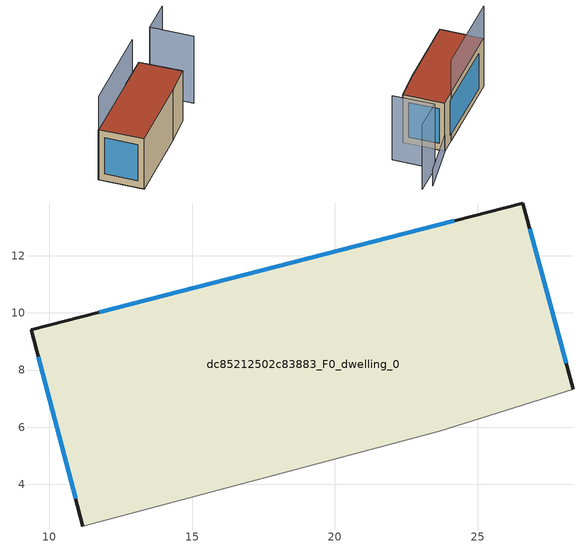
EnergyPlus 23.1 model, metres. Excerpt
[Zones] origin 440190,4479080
dc85212502c83883_F0_dwelling_0
 floor ground (EU_floor_Construction): 28.35,7.33 26.57,13.85 9.36,9.41 11.17,2.54 23.65,5.86 z0
 wall outside (EU_wall_Construction): 11.17,2.54 9.36,9.41 26.57,13.85 28.35,7.33 z0:9
 wall adiabatic (EU_wall_Construction): 28.35,7.33 23.65,5.86 11.17,2.54 z0:9
 window (EU_Window_Construction): 10.92,3.49 9.61,8.46 / 11.75,10.03 24.18,13.23 / 26.82,12.94 28.1,8.23 z1.25:7.75
 roof outside (EU_roof_Construction): 26.57,13.85 28.35,7.33 23.65,5.86 11.17,2.54 9.36,9.41 z9
shading: 32.91,8.45 31.19,15.07 / 31.19,15.07 36.6,16.47 z0:12; 23.78,13.13 9.38,9.34 z0:15; 35.06,17.31 23.64,12.65 z0:3
[Building]
EU S2 Campaign: North Axis=0; Terrain=City; Solar Distribution=FullExterior
[Site:Location]
Madrid: Latitude=40.5; Longitude=-3.5; Time Zone=1; Elevation=609
[SizingPeriod:WeatherFileDays]
AnnualSizingPeriod: Begin Month=1; Begin Day of Month=1; End Month=12; End Day of Month=31; Day of Week for Start Day=Monday; Use Weather File Daylight Saving Period=No; Use Weather File Rain and Snow Indicators=No
[MATERIAL]
EU_InternalMass_Material: Roughness=MediumRough; Thickness=0.1; Conductivity=1; Density=1800; Specific Heat=900; Thermal Absorptance=0.9; Solar Absorptance=0.7; Visible Absorptance=0.7
[MATERIAL:NOMASS] Roughness=MediumRough; Thermal Absorptance=0.9; Solar Absorptance=0.7; Visible Absorptance=0.7
Name | Thermal Resistance
EU_wall_NoMass | 1.60022
EU_roof_NoMass | 1.57597
EU_floor_NoMass | 0.470652
[WINDOWMATERIAL:SIMPLEGLAZINGSYSTEM]
EU_Window_SimpleGlazing: UFactor=3.28802; Solar Heat Gain Coefficient=0.85; Visible Transmittance=0.85
[CONSTRUCTION]
EU_wall_Construction: EU_wall_NoMass
EU_roof_Construction: EU_roof_NoMass
EU_floor_Construction: EU_floor_NoMass
EU_InternalMass_Construction: EU_InternalMass_Material
EU_Window_Construction: EU_Window_SimpleGlazing
[ZONE]
dc85212502c83883_F0_dwelling_0: Type=1; Multiplier=1; Ceiling Height=autocalculate; Volume=1123.5; Floor Area=autocalculate; Part of Total Floor Area=Yes
[INTERNALMASS]
dc85212502c83883_F0_dwelling_0_EU_InternalMass: Construction=EU_InternalMass_Construction; Zone or ZoneList=dc85212502c83883_F0_dwelling_0; Surface Area=124.833
[OTHEREQUIPMENT]
EU_Step8_InternalGain_dc85212502c83883_F0_dwelling_0_f000: Fuel Type=Electricity; Zone or ZoneList or Space or SpaceList=dc85212502c83883_F0_dwelling_0; Schedule=EU_Step8_GainSchedule_dc85212502c83883_F0_dwelling_0_f000; Design Level Calculation Method=Watts/Area; Power per Zone Floor Area=1; Fraction Latent=0; Fraction Radiant=0; Fraction Lost=0; Carbon Dioxide Generation Rate=0; EndUse Subcategory=EU_Step8_InternalGains
[ZONEVENTILATION:DESIGNFLOWRATE]
EU_ConstantAir_dc85212502c83883_F0_dwelling_0: Zone or ZoneList or Space or SpaceList=dc85212502c83883_F0_dwelling_0; Schedule=EU_AlwaysOn; Design Flow Rate Calculation Method=AirChanges/Hour; Air Changes per Hour=0.480704; Ventilation Type=Natural; Fan Pressure Rise=0; Fan Total Efficiency=1; Constant Term Coefficient=1; Temperature Term Coefficient=0; Velocity Term Coefficient=0; Velocity Squared Term Coefficient=0; Minimum Indoor Temperature=-100; Maximum Indoor Temperature=100; Delta Temperature=-100; Minimum Outdoor Temperature=-100; Maximum Outdoor Temperature=100; Maximum Wind Speed=40
[HVACTEMPLATE:THERMOSTAT]
EU_HeatOnly_dc85212502c83883_F0_dwelling_0: Constant Heating Setpoint=20; Constant Cooling Setpoint=50
[HVACTEMPLATE:ZONE:IDEALLOADSAIRSYSTEM]
dc85212502c83883_F0_dwelling_0: Template Thermostat=EU_HeatOnly_dc85212502c83883_F0_dwelling_0; System Availability Schedule=EU_AlwaysOn; Maximum Heating Supply Air Temperature=50; Minimum Cooling Supply Air Temperature=13; Maximum Heating Supply Air Humidity Ratio=0.0156; Minimum Cooling Supply Air Humidity Ratio=0.0077; Heating Limit=NoLimit; Cooling Limit=NoLimit; Heating Availability Schedule=EU_AlwaysOn; Cooling Availability Schedule=EU_CoolingOff; Dehumidification Control Type=ConstantSensibleHeatRatio; Cooling Sensible Heat Ratio=0.7; Dehumidification Setpoint=60; Humidification Control Type=None; Humidification Setpoint=30; Outdoor Air Method=None; Outdoor Air Flow Rate per Person=0.00944; Outdoor Air Flow Rate per Zone Floor Area=0; Outdoor Air Flow Rate per Zone=0; Demand Controlled Ventilation Type=None; Outdoor Air Economizer Type=NoEconomizer; Heat Recovery Type=None; Sensible Heat Recovery Effectiveness=0.7; Latent Heat Recovery Effectiveness=0.65
[SIZING:ZONE]
dc85212502c83883_F0_dwelling_0: Zone Cooling Design Supply Air Temperature Input Method=SupplyAirTemperature; Zone Cooling Design Supply Air Temperature=13; Zone Heating Design Supply Air Temperature Input Method=SupplyAirTemperature; Zone Heating Design Supply Air Temperature=50; Zone Cooling Design Supply Air Humidity Ratio=0.008; Zone Heating Design Supply Air Humidity Ratio=0.008; Cooling Design Air Flow Method=DesignDay; Cooling Design Air Flow Rate=0; Cooling Minimum Air Flow per Zone Floor Area=0.000762; Cooling Minimum Air Flow=0; Cooling Minimum Air Flow Fraction=0.2; Heating Design Air Flow Method=DesignDay; Heating Design Air Flow Rate=0; Heating Maximum Air Flow per Zone Floor Area=0.002032; Heating Maximum Air Flow=0.141576; Heating Maximum Air Flow Fraction=0.3; Account for Dedicated Outdoor Air System=No; Dedicated Outdoor Air System Control Strategy=NeutralSupplyAir; Dedicated Outdoor Air Low Setpoint Temperature for Design=autosize; Dedicated Outdoor Air High Setpoint Temperature for Design=autosize; Zone Load Sizing Method=Sensible Load Only No Latent Load; Zone Latent Cooling Design Supply Air Humidity Ratio Input Method=HumidityRatioDifference; Zone Cooling Design Supply Air Humidity Ratio Difference=0.005; Zone Latent Heating Design Supply Air Humidity Ratio Input Method=HumidityRatioDifference; Zone Humidification Design Supply Air Humidity Ratio Difference=0.005
[SCHEDULE:CONSTANT]
Name | Hourly Value
EU_AlwaysOn | 1
EU_CoolingOff | 0
[SCHEDULE:FILE]
EU_Step8_GainSchedule_dc85212502c83883_F0_dwelling_0_f000: File=../../schedules/dc85212502c83883/dc85212502c83883_F0_dwelling_0_f000_gain.csv; Column Number=1; Rows to Skip at Top=0; Number of Hours of Data=8760; Column Separator=Comma; Interpolate to Timestep=No; Minutes per Item=60; Adjust Schedule for Daylight Savings=Yes
